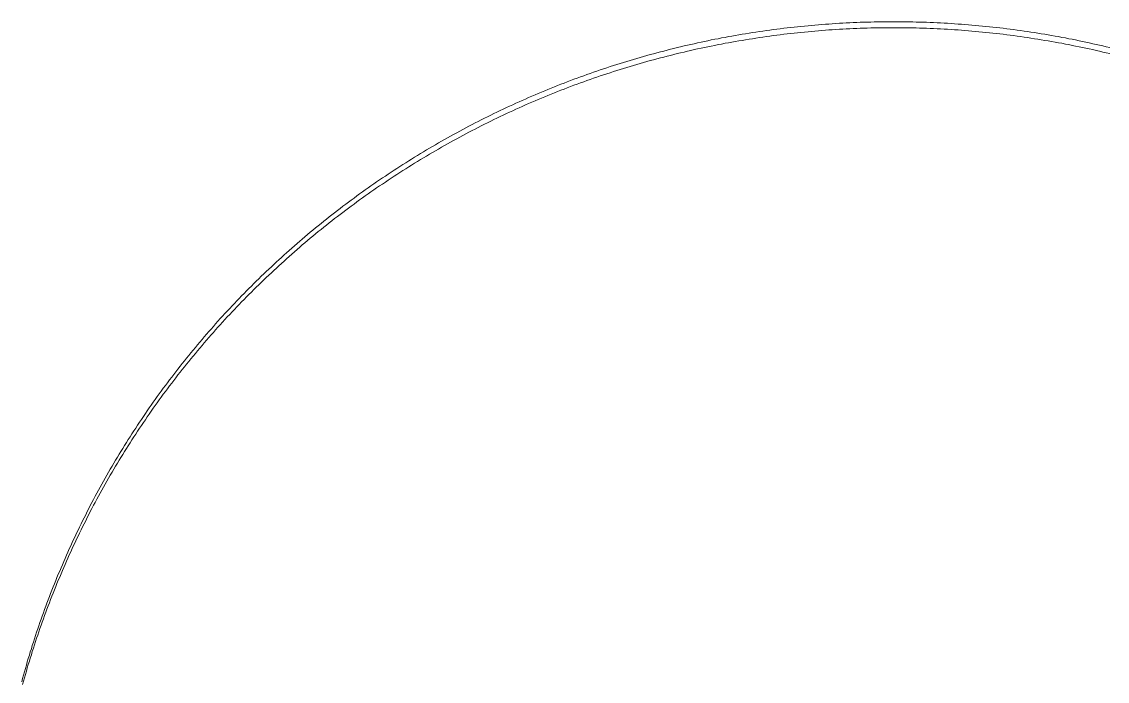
# Model space of a CAD drawing. Extents: x 65572 to 72871, y 30718 to 33858.
# Drawn here: x 65945.793 to 65947.025, y 32363.877 to 32364.626 of the extents above; entities that cross this region are included whole.
import ezdxf

# ---------------------------------------------------------------- set-up
doc = ezdxf.new("R2010")
doc.units = 0
doc.header["$LTSCALE"] = 0.5
doc.header["$MEASUREMENT"] = 0
doc.layers.get('0').update_dxf_attribs({"color": 20, "linetype": 'CONTINUOUS'})
doc.layers.add('Layout', color=154, linetype='CONTINUOUS', lineweight=5)

# ---------------------------------------------------------------- blocks, each defined once
blk = doc.blocks.new('joystick')
at = {"color": 0}
for points in [[(0.2507, -0.0311), (0.2468, -0.0301), (0.243, -0.0292), (0.2391, -0.0283), (0.2352, -0.0274), (0.2313, -0.0266), (0.2274, -0.0257), (0.2236, -0.0249), (0.2197, -0.024), (0.2158, -0.0232), (0.2119, -0.0224), (0.208, -0.0216), (0.2041, -0.0209), (0.2002, -0.0201), (0.1963, -0.0194), (0.1923, -0.0186), (0.1884, -0.0179), (0.1845, -0.0172), (0.1806, -0.0166), (0.1767, -0.0159), (0.1727, -0.0152), (0.1688, -0.0146), (0.1649, -0.014), (0.1609, -0.0134), (0.157, -0.0128), (0.1531, -0.0122), (0.1491, -0.0117), (0.1452, -0.0111), (0.1412, -0.0106), (0.1373, -0.0101), (0.1333, -0.0096), (0.1294, -0.0091), (0.1254, -0.0086), (0.1215, -0.0082), (0.1175, -0.0077), (0.1136, -0.0073), (0.1096, -0.0069), (0.1056, -0.0065), (0.1017, -0.0061), (0.0977, -0.0057), (0.0937, -0.0054), (0.0898, -0.0051), (0.0858, -0.0047), (0.0818, -0.0044), (0.0779, -0.0042), (0.0739, -0.0039), (0.0699, -0.0036), (0.066, -0.0034), (0.062, -0.0032), (0.058, -0.0029), (0.054, -0.0027), (0.05, -0.0026), (0.0461, -0.0024), (0.0421, -0.0022), (0.0381, -0.0021), (0.0341, -0.002), (0.0301, -0.0019), (0.0262, -0.0018), (0.0222, -0.0017), (0.0182, -0.0017), (0.0142, -0.0016), (0.0102, -0.0016), (0.0063, -0.0016), (0.0023, -0.0016), (-0.0017, -0.0016), (-0.0057, -0.0016), (-0.0097, -0.0017), (-0.0136, -0.0017), (-0.0176, -0.0018), (-0.0216, -0.0019), (-0.0256, -0.002), (-0.0296, -0.0021), (-0.0335, -0.0022), (-0.0375, -0.0024), (-0.0415, -0.0026), (-0.0455, -0.0027), (-0.0495, -0.0029), (-0.0534, -0.0032), (-0.0574, -0.0034), (-0.0614, -0.0036), (-0.0654, -0.0039), (-0.0693, -0.0042), (-0.0733, -0.0044), (-0.0773, -0.0047), (-0.0812, -0.0051), (-0.0852, -0.0054), (-0.0892, -0.0057), (-0.0931, -0.0061), (-0.0971, -0.0065), (-0.1011, -0.0069), (-0.105, -0.0073), (-0.109, -0.0077), (-0.1129, -0.0082), (-0.1169, -0.0086), (-0.1208, -0.0091), (-0.1248, -0.0096), (-0.1287, -0.0101), (-0.1327, -0.0106), (-0.1366, -0.0111), (-0.1406, -0.0117), (-0.1445, -0.0122), (-0.1485, -0.0128), (-0.1524, -0.0134), (-0.1563, -0.014), (-0.1603, -0.0146), (-0.1642, -0.0152), (-0.1681, -0.0159), (-0.172, -0.0166), (-0.176, -0.0172), (-0.1799, -0.0179), (-0.1838, -0.0186), (-0.1877, -0.0194), (-0.1916, -0.0201), (-0.1955, -0.0209), (-0.1994, -0.0216), (-0.2033, -0.0224), (-0.2072, -0.0232), (-0.2111, -0.024), (-0.215, -0.0249), (-0.2189, -0.0257), (-0.2228, -0.0266), (-0.2267, -0.0274), (-0.2306, -0.0283), (-0.2344, -0.0292), (-0.2383, -0.0301), (-0.2422, -0.0311), (-0.246, -0.032), (-0.2499, -0.033), (-0.2537, -0.034), (-0.2576, -0.035), (-0.2614, -0.036), (-0.2653, -0.037), (-0.2691, -0.038), (-0.273, -0.0391), (-0.2768, -0.0401), (-0.2806, -0.0412), (-0.2845, -0.0423), (-0.2883, -0.0434), (-0.2921, -0.0445), (-0.2959, -0.0457), (-0.2997, -0.0468), (-0.3035, -0.048), (-0.3073, -0.0492), (-0.3111, -0.0504), (-0.3149, -0.0516), (-0.3187, -0.0528), (-0.3224, -0.0541), (-0.3262, -0.0553), (-0.33, -0.0566), (-0.3337, -0.0579), (-0.3375, -0.0592), (-0.3413, -0.0605), (-0.345, -0.0618), (-0.3487, -0.0631), (-0.3525, -0.0645), (-0.3562, -0.0658), (-0.3599, -0.0672), (-0.3637, -0.0686), (-0.3674, -0.07), (-0.3711, -0.0715), (-0.3748, -0.0729), (-0.3785, -0.0744), (-0.3822, -0.0758), (-0.3859, -0.0773), (-0.3895, -0.0788), (-0.3932, -0.0803), (-0.3969, -0.0818), (-0.4006, -0.0834), (-0.4042, -0.0849), (-0.4079, -0.0865), (-0.4115, -0.0881), (-0.4151, -0.0897), (-0.4188, -0.0913), (-0.4224, -0.0929), (-0.426, -0.0945), (-0.4296, -0.0962), (-0.4332, -0.0978), (-0.4368, -0.0995), (-0.4404, -0.1012), (-0.444, -0.1029), (-0.4476, -0.1046), (-0.4512, -0.1063), (-0.4547, -0.1081), (-0.4583, -0.1099), (-0.4619, -0.1116), (-0.4654, -0.1134), (-0.4689, -0.1152), (-0.4725, -0.117), (-0.476, -0.1188), (-0.4795, -0.1207), (-0.483, -0.1225), (-0.4865, -0.1244), (-0.49, -0.1263), (-0.4935, -0.1282), (-0.497, -0.1301), (-0.5005, -0.132), (-0.5039, -0.1339), (-0.5074, -0.1359), (-0.5108, -0.1378), (-0.5143, -0.1398), (-0.5177, -0.1418), (-0.5211, -0.1438), (-0.5245, -0.1458), (-0.528, -0.1478), (-0.5314, -0.1499), (-0.5348, -0.1519), (-0.5381, -0.154), (-0.5415, -0.156), (-0.5449, -0.1581), (-0.5482, -0.1602), (-0.5516, -0.1623), (-0.5549, -0.1645), (-0.5583, -0.1666), (-0.5616, -0.1688), (-0.5649, -0.1709), (-0.5682, -0.1731), (-0.5715, -0.1753), (-0.5748, -0.1775), (-0.5781, -0.1797), (-0.5814, -0.1819), (-0.5847, -0.1842), (-0.5879, -0.1864), (-0.5912, -0.1887), (-0.5944, -0.191), (-0.5977, -0.1933), (-0.6009, -0.1956), (-0.6041, -0.1979), (-0.6073, -0.2002), (-0.6105, -0.2026), (-0.6137, -0.2049), (-0.6169, -0.2073), (-0.62, -0.2096), (-0.6232, -0.212), (-0.6263, -0.2144), (-0.6295, -0.2168), (-0.6326, -0.2193), (-0.6357, -0.2217), (-0.6388, -0.2242), (-0.6419, -0.2266), (-0.645, -0.2291), (-0.6481, -0.2316), (-0.6512, -0.2341), (-0.6542, -0.2366), (-0.6573, -0.2391), (-0.6603, -0.2416), (-0.6634, -0.2442), (-0.6664, -0.2467), (-0.6694, -0.2493), (-0.6724, -0.2518), (-0.6754, -0.2544), (-0.6784, -0.257), (-0.6814, -0.2596), (-0.6843, -0.2623), (-0.6873, -0.2649), (-0.6902, -0.2675), (-0.6931, -0.2702), (-0.6961, -0.2729), (-0.699, -0.2755), (-0.7019, -0.2782), (-0.7047, -0.2809), (-0.7076, -0.2836), (-0.7105, -0.2864), (-0.7134, -0.2891), (-0.7162, -0.2918), (-0.719, -0.2946), (-0.7219, -0.2974), (-0.7247, -0.3001), (-0.7275, -0.3029), (-0.7303, -0.3057), (-0.733, -0.3085), (-0.7358, -0.3113), (-0.7386, -0.3142), (-0.7413, -0.317), (-0.744, -0.3199), (-0.7468, -0.3227), (-0.7495, -0.3256), (-0.7522, -0.3285), (-0.7549, -0.3314), (-0.7576, -0.3343), (-0.7602, -0.3372), (-0.7629, -0.3401), (-0.7655, -0.343), (-0.7682, -0.346), (-0.7708, -0.3489), (-0.7734, -0.3519), (-0.776, -0.3548), (-0.7786, -0.3578), (-0.7811, -0.3608), (-0.7837, -0.3638), (-0.7863, -0.3668), (-0.7888, -0.3699), (-0.7913, -0.3729), (-0.7938, -0.3759), (-0.7963, -0.379), (-0.7988, -0.382), (-0.8013, -0.3851), (-0.8038, -0.3882), (-0.8062, -0.3913), (-0.8087, -0.3944), (-0.8111, -0.3975), (-0.8135, -0.4006), (-0.8159, -0.4037), (-0.8183, -0.4068), (-0.8207, -0.41), (-0.8231, -0.4131), (-0.8254, -0.4163), (-0.8278, -0.4195), (-0.8301, -0.4226), (-0.8324, -0.4258), (-0.8347, -0.429), (-0.837, -0.4322), (-0.8393, -0.4354), (-0.8416, -0.4387), (-0.8438, -0.4419), (-0.8461, -0.4451), (-0.8483, -0.4484), (-0.8505, -0.4516), (-0.8527, -0.4549), (-0.8549, -0.4582), (-0.8571, -0.4615), (-0.8593, -0.4648), (-0.8614, -0.4681), (-0.8636, -0.4714), (-0.8657, -0.4747), (-0.8678, -0.478), (-0.8699, -0.4813), (-0.872, -0.4847), (-0.8741, -0.488), (-0.8761, -0.4914), (-0.8782, -0.4947), (-0.8802, -0.4981), (-0.8822, -0.5015), (-0.8842, -0.5049), (-0.8862, -0.5083), (-0.8882, -0.5117), (-0.8902, -0.5151), (-0.8921, -0.5185), (-0.8941, -0.5219), (-0.896, -0.5253), (-0.8979, -0.5288), (-0.8998, -0.5322), (-0.9017, -0.5357), (-0.9036, -0.5391), (-0.9055, -0.5426), (-0.9073, -0.5461), (-0.9091, -0.5496), (-0.911, -0.553), (-0.9128, -0.5565), (-0.9146, -0.56), (-0.9163, -0.5636), (-0.9181, -0.5671), (-0.9198, -0.5706), (-0.9216, -0.5741), (-0.9233, -0.5777), (-0.925, -0.5812), (-0.9267, -0.5847), (-0.9284, -0.5883), (-0.9301, -0.5919), (-0.9317, -0.5954), (-0.9333, -0.599), (-0.935, -0.6026), (-0.9366, -0.6062), (-0.9382, -0.6098), (-0.9398, -0.6134), (-0.9413, -0.617), (-0.9429, -0.6206), (-0.9444, -0.6242), (-0.9459, -0.6278), (-0.9475, -0.6314), (-0.949, -0.6351), (-0.9504, -0.6387), (-0.9519, -0.6424), (-0.9534, -0.646), (-0.9548, -0.6497), (-0.9562, -0.6533), (-0.9576, -0.657), (-0.959, -0.6607), (-0.9604, -0.6643), (-0.9618, -0.668), (-0.9631, -0.6717), (-0.9645, -0.6754), (-0.9658, -0.6791), (-0.9671, -0.6828), (-0.9684, -0.6865), (-0.9697, -0.6902), (-0.9709, -0.6939), (-0.9722, -0.6977), (-0.9734, -0.7014), (-0.9747, -0.7051), (-0.9759, -0.7089), (-0.9771, -0.7126), (-0.9782, -0.7164), (-0.9794, -0.7201), (-0.9805, -0.7239), (-0.9817, -0.7276), (-0.9828, -0.7314), (-0.9839, -0.7351), (-0.985, -0.7389), (-0.9861, -0.7427), (-0.9871, -0.7465), (-0.9882, -0.7503), (-0.9892, -0.754)], [(0.2507, -0.0379), (0.2468, -0.037), (0.243, -0.0361), (0.2391, -0.0352), (0.2352, -0.0343), (0.2313, -0.0334), (0.2274, -0.0326), (0.2236, -0.0317), (0.2197, -0.0309), (0.2158, -0.0301), (0.2119, -0.0293), (0.208, -0.0285), (0.2041, -0.0277), (0.2002, -0.027), (0.1963, -0.0262), (0.1923, -0.0255), (0.1884, -0.0248), (0.1845, -0.0241), (0.1806, -0.0234), (0.1767, -0.0228), (0.1727, -0.0221), (0.1688, -0.0215), (0.1649, -0.0209), (0.1609, -0.0202), (0.157, -0.0197), (0.1531, -0.0191), (0.1491, -0.0185), (0.1452, -0.018), (0.1412, -0.0174), (0.1373, -0.0169), (0.1333, -0.0164), (0.1294, -0.0159), (0.1254, -0.0155), (0.1215, -0.015), (0.1175, -0.0146), (0.1136, -0.0142), (0.1096, -0.0138), (0.1056, -0.0134), (0.1017, -0.013), (0.0977, -0.0126), (0.0937, -0.0123), (0.0898, -0.0119), (0.0858, -0.0116), (0.0818, -0.0113), (0.0779, -0.011), (0.0739, -0.0107), (0.0699, -0.0105), (0.066, -0.0102), (0.062, -0.01), (0.058, -0.0098), (0.054, -0.0096), (0.05, -0.0094), (0.0461, -0.0093), (0.0421, -0.0091), (0.0381, -0.009), (0.0341, -0.0088), (0.0301, -0.0087), (0.0262, -0.0087), (0.0222, -0.0086), (0.0182, -0.0085), (0.0142, -0.0085), (0.0102, -0.0084), (0.0063, -0.0084), (0.0023, -0.0084), (-0.0017, -0.0084), (-0.0057, -0.0085), (-0.0097, -0.0085), (-0.0136, -0.0086), (-0.0176, -0.0087), (-0.0216, -0.0087), (-0.0256, -0.0088), (-0.0296, -0.009), (-0.0335, -0.0091), (-0.0375, -0.0093), (-0.0415, -0.0094), (-0.0455, -0.0096), (-0.0495, -0.0098), (-0.0534, -0.01), (-0.0574, -0.0102), (-0.0614, -0.0105), (-0.0654, -0.0107), (-0.0693, -0.011), (-0.0733, -0.0113), (-0.0773, -0.0116), (-0.0812, -0.0119), (-0.0852, -0.0123), (-0.0892, -0.0126), (-0.0931, -0.013), (-0.0971, -0.0134), (-0.1011, -0.0138), (-0.105, -0.0142), (-0.109, -0.0146), (-0.1129, -0.015), (-0.1169, -0.0155), (-0.1208, -0.0159), (-0.1248, -0.0164), (-0.1287, -0.0169), (-0.1327, -0.0174), (-0.1366, -0.018), (-0.1406, -0.0185), (-0.1445, -0.0191), (-0.1485, -0.0197), (-0.1524, -0.0202), (-0.1563, -0.0209), (-0.1603, -0.0215), (-0.1642, -0.0221), (-0.1681, -0.0228), (-0.172, -0.0234), (-0.176, -0.0241), (-0.1799, -0.0248), (-0.1838, -0.0255), (-0.1877, -0.0262), (-0.1916, -0.027), (-0.1955, -0.0277), (-0.1994, -0.0285), (-0.2033, -0.0293), (-0.2072, -0.0301), (-0.2111, -0.0309), (-0.215, -0.0317), (-0.2189, -0.0326), (-0.2228, -0.0334), (-0.2267, -0.0343), (-0.2306, -0.0352), (-0.2344, -0.0361), (-0.2383, -0.037), (-0.2422, -0.0379), (-0.246, -0.0389), (-0.2499, -0.0399), (-0.2537, -0.0408), (-0.2576, -0.0418), (-0.2614, -0.0428), (-0.2653, -0.0439), (-0.2691, -0.0449), (-0.273, -0.0459), (-0.2768, -0.047), (-0.2806, -0.0481), (-0.2845, -0.0492), (-0.2883, -0.0503), (-0.2921, -0.0514), (-0.2959, -0.0525), (-0.2997, -0.0537), (-0.3035, -0.0549), (-0.3073, -0.056), (-0.3111, -0.0572), (-0.3149, -0.0585), (-0.3187, -0.0597), (-0.3224, -0.0609), (-0.3262, -0.0622), (-0.33, -0.0634), (-0.3337, -0.0647), (-0.3375, -0.066), (-0.3413, -0.0673), (-0.345, -0.0687), (-0.3487, -0.07), (-0.3525, -0.0713), (-0.3562, -0.0727), (-0.3599, -0.0741), (-0.3637, -0.0755), (-0.3674, -0.0769), (-0.3711, -0.0783), (-0.3748, -0.0798), (-0.3785, -0.0812), (-0.3822, -0.0827), (-0.3859, -0.0842), (-0.3895, -0.0857), (-0.3932, -0.0872), (-0.3969, -0.0887), (-0.4006, -0.0902), (-0.4042, -0.0918), (-0.4079, -0.0934), (-0.4115, -0.0949), (-0.4151, -0.0965), (-0.4188, -0.0981), (-0.4224, -0.0998), (-0.426, -0.1014), (-0.4296, -0.103), (-0.4332, -0.1047), (-0.4368, -0.1064), (-0.4404, -0.1081), (-0.444, -0.1098), (-0.4476, -0.1115), (-0.4512, -0.1132), (-0.4547, -0.115), (-0.4583, -0.1167), (-0.4619, -0.1185), (-0.4654, -0.1203), (-0.4689, -0.1221), (-0.4725, -0.1239), (-0.476, -0.1257), (-0.4795, -0.1275), (-0.483, -0.1294), (-0.4865, -0.1313), (-0.49, -0.1331), (-0.4935, -0.135), (-0.497, -0.1369), (-0.5005, -0.1389), (-0.5039, -0.1408), (-0.5074, -0.1427), (-0.5108, -0.1447), (-0.5143, -0.1467), (-0.5177, -0.1487), (-0.5211, -0.1507), (-0.5245, -0.1527), (-0.528, -0.1547), (-0.5314, -0.1567), (-0.5348, -0.1588), (-0.5381, -0.1608), (-0.5415, -0.1629), (-0.5449, -0.165), (-0.5482, -0.1671), (-0.5516, -0.1692), (-0.5549, -0.1713), (-0.5583, -0.1735), (-0.5616, -0.1756), (-0.5649, -0.1778), (-0.5682, -0.18), (-0.5715, -0.1822), (-0.5748, -0.1844), (-0.5781, -0.1866), (-0.5814, -0.1888), (-0.5847, -0.1911), (-0.5879, -0.1933), (-0.5912, -0.1956), (-0.5944, -0.1978), (-0.5977, -0.2001), (-0.6009, -0.2024), (-0.6041, -0.2048), (-0.6073, -0.2071), (-0.6105, -0.2094), (-0.6137, -0.2118), (-0.6169, -0.2141), (-0.62, -0.2165), (-0.6232, -0.2189), (-0.6263, -0.2213), (-0.6295, -0.2237), (-0.6326, -0.2261), (-0.6357, -0.2286), (-0.6388, -0.231), (-0.6419, -0.2335), (-0.645, -0.2359), (-0.6481, -0.2384), (-0.6512, -0.2409), (-0.6542, -0.2434), (-0.6573, -0.246), (-0.6603, -0.2485), (-0.6634, -0.251), (-0.6664, -0.2536), (-0.6694, -0.2561), (-0.6724, -0.2587), (-0.6754, -0.2613), (-0.6784, -0.2639), (-0.6814, -0.2665), (-0.6843, -0.2691), (-0.6873, -0.2718), (-0.6902, -0.2744), (-0.6931, -0.2771), (-0.6961, -0.2797), (-0.699, -0.2824), (-0.7019, -0.2851), (-0.7047, -0.2878), (-0.7076, -0.2905), (-0.7105, -0.2932), (-0.7134, -0.296), (-0.7162, -0.2987), (-0.719, -0.3015), (-0.7219, -0.3042), (-0.7247, -0.307), (-0.7275, -0.3098), (-0.7303, -0.3126), (-0.733, -0.3154), (-0.7358, -0.3182), (-0.7386, -0.321), (-0.7413, -0.3239), (-0.744, -0.3267), (-0.7468, -0.3296), (-0.7495, -0.3324), (-0.7522, -0.3353), (-0.7549, -0.3382), (-0.7576, -0.3411), (-0.7602, -0.344), (-0.7629, -0.347), (-0.7655, -0.3499), (-0.7682, -0.3528), (-0.7708, -0.3558), (-0.7734, -0.3587), (-0.776, -0.3617), (-0.7786, -0.3647), (-0.7811, -0.3677), (-0.7837, -0.3707), (-0.7863, -0.3737), (-0.7888, -0.3767), (-0.7913, -0.3797), (-0.7938, -0.3828), (-0.7963, -0.3858), (-0.7988, -0.3889), (-0.8013, -0.392), (-0.8038, -0.395), (-0.8062, -0.3981), (-0.8087, -0.4012), (-0.8111, -0.4043), (-0.8135, -0.4074), (-0.8159, -0.4106), (-0.8183, -0.4137), (-0.8207, -0.4168), (-0.8231, -0.42), (-0.8254, -0.4232), (-0.8278, -0.4263), (-0.8301, -0.4295), (-0.8324, -0.4327), (-0.8347, -0.4359), (-0.837, -0.4391), (-0.8393, -0.4423), (-0.8416, -0.4455), (-0.8438, -0.4488), (-0.8461, -0.452), (-0.8483, -0.4553), (-0.8505, -0.4585), (-0.8527, -0.4618), (-0.8549, -0.4651), (-0.8571, -0.4683), (-0.8593, -0.4716), (-0.8614, -0.4749), (-0.8636, -0.4782), (-0.8657, -0.4815), (-0.8678, -0.4849), (-0.8699, -0.4882), (-0.872, -0.4915), (-0.8741, -0.4949), (-0.8761, -0.4982), (-0.8782, -0.5016), (-0.8802, -0.505), (-0.8822, -0.5083), (-0.8842, -0.5117), (-0.8862, -0.5151), (-0.8882, -0.5185), (-0.8902, -0.5219), (-0.8921, -0.5254), (-0.8941, -0.5288), (-0.896, -0.5322), (-0.8979, -0.5356), (-0.8998, -0.5391), (-0.9017, -0.5425), (-0.9036, -0.546), (-0.9055, -0.5495), (-0.9073, -0.5529), (-0.9091, -0.5564), (-0.911, -0.5599), (-0.9128, -0.5634), (-0.9146, -0.5669), (-0.9163, -0.5704), (-0.9181, -0.5739), (-0.9198, -0.5775), (-0.9216, -0.581), (-0.9233, -0.5845), (-0.925, -0.5881), (-0.9267, -0.5916), (-0.9284, -0.5952), (-0.9301, -0.5987), (-0.9317, -0.6023), (-0.9333, -0.6059), (-0.935, -0.6094), (-0.9366, -0.613), (-0.9382, -0.6166), (-0.9398, -0.6202), (-0.9413, -0.6238), (-0.9429, -0.6274), (-0.9444, -0.6311), (-0.9459, -0.6347), (-0.9475, -0.6383), (-0.949, -0.6419), (-0.9504, -0.6456), (-0.9519, -0.6492), (-0.9534, -0.6529), (-0.9548, -0.6565), (-0.9562, -0.6602), (-0.9576, -0.6639), (-0.959, -0.6675), (-0.9604, -0.6712), (-0.9618, -0.6749), (-0.9631, -0.6786), (-0.9645, -0.6823), (-0.9658, -0.686), (-0.9671, -0.6897), (-0.9684, -0.6934), (-0.9697, -0.6971), (-0.9709, -0.7008), (-0.9722, -0.7045), (-0.9734, -0.7083), (-0.9747, -0.712), (-0.9759, -0.7157), (-0.9771, -0.7195), (-0.9782, -0.7232), (-0.9794, -0.727), (-0.9805, -0.7307), (-0.9817, -0.7345), (-0.9828, -0.7382), (-0.9839, -0.742), (-0.985, -0.7458), (-0.9861, -0.7496), (-0.9871, -0.7533), (-0.9882, -0.7571)]]:
    blk.add_lwpolyline(points, dxfattribs=at)

msp = doc.modelspace()

# ---------------------------------------------------------------- block references
at = {"layer": 'Layout', "linetype": 'ByBlock', "xscale": 0.9958471760944225, "yscale": 0.9958471760944225, "zscale": 0.9958471760944225}
msp.add_blockref('joystick', (65946.778433, 32364.62708), dxfattribs=at)

doc.saveas('drawing.dxf')
